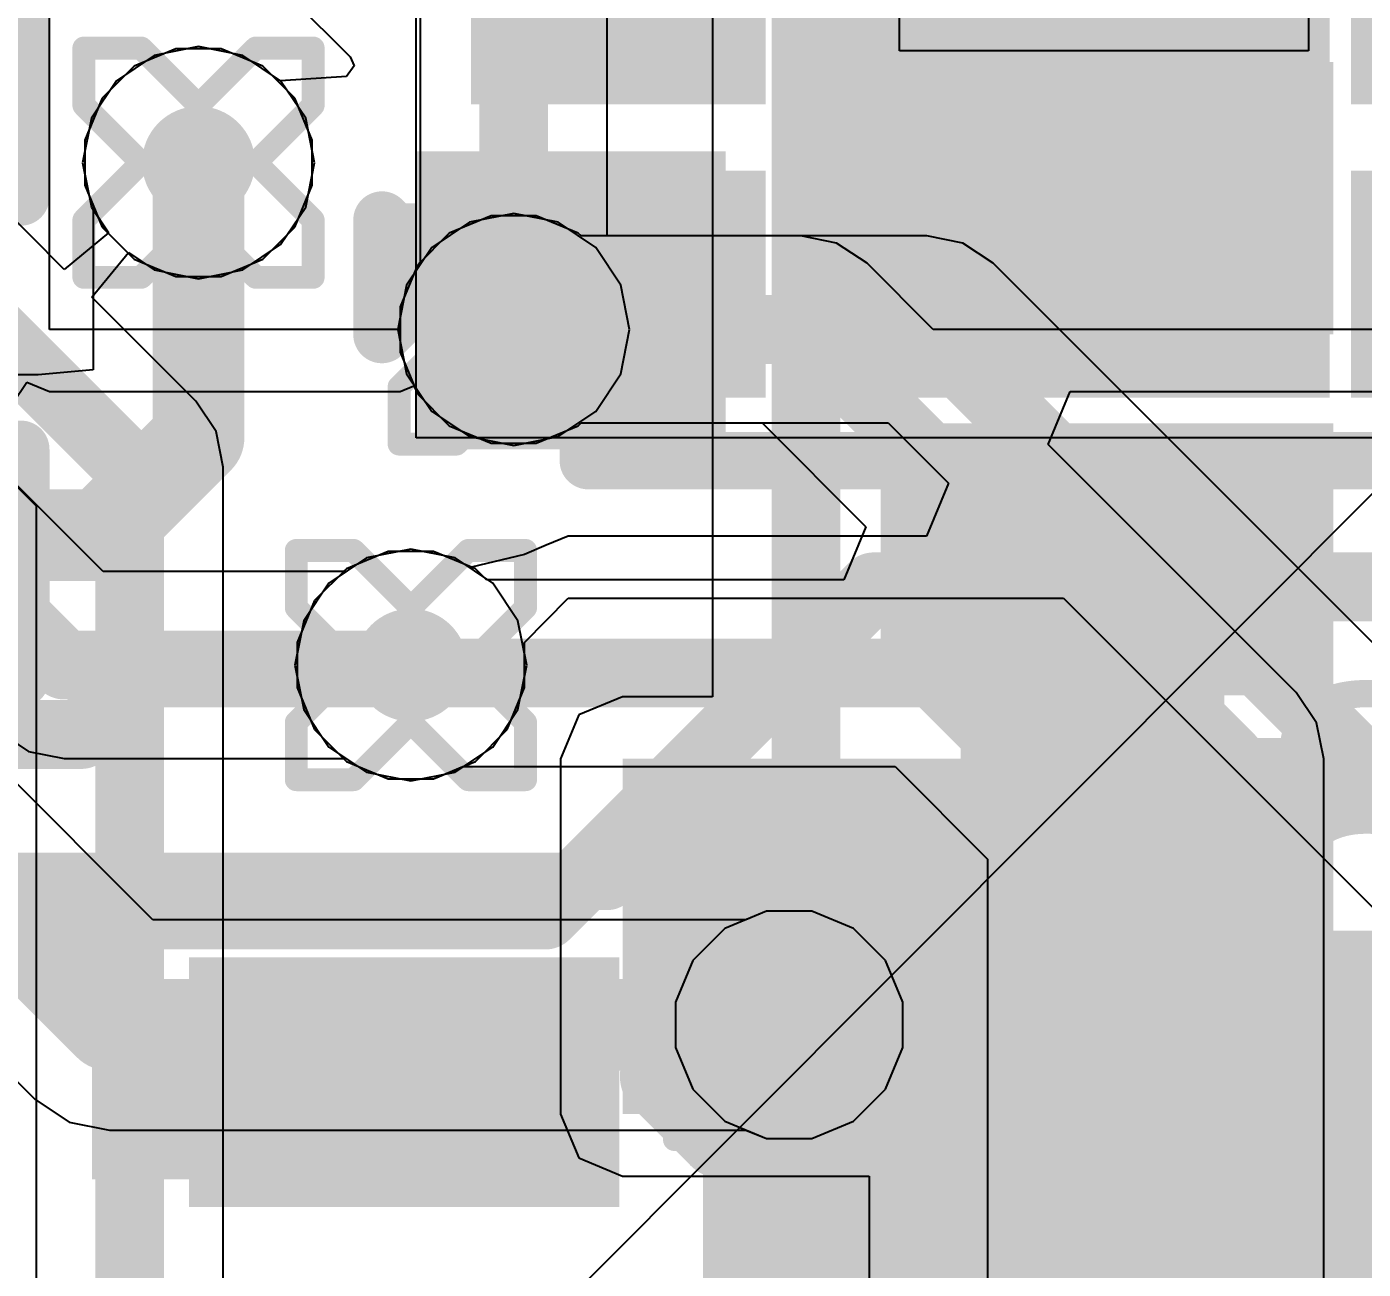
# Model space of a CAD drawing. Header units: inches. Extents: x 3 to 215, y 2 to 215.
# Drawn here: x 3.503 to 3.6196, y 3.0745 to 3.1829 of the extents above; entities that cross this region are included whole.
import ezdxf

# ---------------------------------------------------------------- set-up
doc = ezdxf.new("R2010")
doc.units = ezdxf.units.IN
doc.header["$MEASUREMENT"] = 0
for name, color, linetype in [('Bottom Layer', 5, 'Continuous'), ('Bottom Overlay', 54, 'Continuous'), ('Bottom Paste', 16, 'Continuous'), ('Bottom Solder', 6, 'Continuous'), ('Drill Drawing', 1, 'Continuous'), ('Layer 1', 16, 'Continuous'), ('Layer 2', 76, 'Continuous'), ('Top Layer', 1, 'Continuous'), ('Top Paste', 8, 'Continuous'), ('Top Solder', 216, 'Continuous'), ('Via Holes', 16, 'Continuous')]:
    doc.layers.add(name, color=color, linetype=linetype)
doc.styles.add('Arial', font='', dxfattribs={"height": 0.2})
doc.styles.get('Arial').set_extended_font_data('Arial')

# ---------------------------------------------------------------- blocks, each defined once
blk = doc.blocks.new('WSON_6_2_2__B_14')
at = {"layer": 'Bottom Layer'}
for points in [[(-0.04724, 0.0315), (-0.02953, 0.0315), (-0.02953, 0.01969), (-0.04724, 0.01969)], [(-0.01969, 0.0315), (0.01969, 0.0315), (0.01969, -0.0315), (-0.01969, -0.0315)], [(0.02953, 0.0315), (0.04724, 0.0315), (0.04724, 0.01969), (0.02953, 0.01969)], [(-0.04724, 0.00591), (-0.02953, 0.00591), (-0.02953, -0.00591), (-0.04724, -0.00591)], [(0.02953, 0.00591), (0.04724, 0.00591), (0.04724, -0.00591), (0.02953, -0.00591)], [(-0.04724, -0.01969), (-0.02953, -0.01969), (-0.02953, -0.0315), (-0.04724, -0.0315)], [(0.02953, -0.01969), (0.04724, -0.01969), (0.04724, -0.0315), (0.02953, -0.0315)]]:
    blk.add_hatch(color=5, dxfattribs=at).paths.add_polyline_path(points)
at = {"layer": 'Bottom Paste'}
for points in [[(-0.04724, 0.0315), (-0.02953, 0.0315), (-0.02953, 0.01969), (-0.04724, 0.01969)], [(-0.01969, 0.0315), (0.01969, 0.0315), (0.01969, -0.0315), (-0.01969, -0.0315)], [(0.02953, 0.0315), (0.04724, 0.0315), (0.04724, 0.01969), (0.02953, 0.01969)], [(-0.04724, 0.00591), (-0.02953, 0.00591), (-0.02953, -0.00591), (-0.04724, -0.00591)], [(0.02953, 0.00591), (0.04724, 0.00591), (0.04724, -0.00591), (0.02953, -0.00591)], [(-0.04724, -0.01969), (-0.02953, -0.01969), (-0.02953, -0.0315), (-0.04724, -0.0315)], [(0.02953, -0.01969), (0.04724, -0.01969), (0.04724, -0.0315), (0.02953, -0.0315)]]:
    blk.add_hatch(color=16, dxfattribs=at).paths.add_polyline_path(points)
at = {"layer": 'Bottom Solder'}
for points in [[(-0.05124, 0.0355), (-0.02553, 0.0355), (-0.02553, 0.01569), (-0.05124, 0.01569)], [(-0.02369, 0.0355), (0.02369, 0.0355), (0.02369, -0.0355), (-0.02369, -0.0355)], [(0.02553, 0.0355), (0.05124, 0.0355), (0.05124, 0.01569), (0.02553, 0.01569)], [(-0.05124, 0.00991), (-0.02553, 0.00991), (-0.02553, -0.00991), (-0.05124, -0.00991)], [(0.02553, 0.00991), (0.05124, 0.00991), (0.05124, -0.00991), (0.02553, -0.00991)], [(-0.05124, -0.01569), (-0.02553, -0.01569), (-0.02553, -0.0355), (-0.05124, -0.0355)], [(0.02553, -0.01569), (0.05124, -0.01569), (0.05124, -0.0355), (0.02553, -0.0355)]]:
    blk.add_hatch(color=6, dxfattribs=at).paths.add_polyline_path(points)
at = {"layer": 'Bottom Overlay', "const_width": 0.005}
for points in [[(-0.041, 0.041), (0.041, 0.041)], [(-0.041, 0.03706), (-0.041, 0.041)], [(0.041, 0.03706), (0.041, 0.041)], [(-0.059, -0.03), (-0.059, -0.02)], [(-0.059, -0.02), (-0.054, -0.025)], [(-0.059, -0.03), (-0.054, -0.025)], [(-0.041, -0.041), (-0.041, -0.03706)], [(0.041, -0.041), (0.041, -0.03706)], [(-0.041, -0.041), (0.041, -0.041)]]:
    blk.add_lwpolyline(points, dxfattribs=at)
at = {"layer": 'Bottom Overlay', "const_width": 0.0025}
for points in [[(-0.04225, 0.041, 1), (-0.03975, 0.041, 1)], [(-0.04225, 0.041, 1), (-0.03975, 0.041, 1)], [(0.03975, 0.041, 1), (0.04225, 0.041, 1)], [(0.03975, 0.041, 1), (0.04225, 0.041, 1)], [(-0.04225, 0.03706, 1), (-0.03975, 0.03706, 1)], [(0.03975, 0.03706, 1), (0.04225, 0.03706, 1)], [(-0.06025, -0.02, 1), (-0.05775, -0.02, 1)], [(-0.06025, -0.02, 1), (-0.05775, -0.02, 1)], [(-0.05525, -0.025, 1), (-0.05275, -0.025, 1)], [(-0.05525, -0.025, 1), (-0.05275, -0.025, 1)], [(-0.06025, -0.03, 1), (-0.05775, -0.03, 1)], [(-0.06025, -0.03, 1), (-0.05775, -0.03, 1)], [(-0.04225, -0.03706, 1), (-0.03975, -0.03706, 1)], [(0.03975, -0.03706, 1), (0.04225, -0.03706, 1)], [(-0.04225, -0.041, 1), (-0.03975, -0.041, 1)], [(-0.04225, -0.041, 1), (-0.03975, -0.041, 1)], [(0.03975, -0.041, 1), (0.04225, -0.041, 1)], [(0.03975, -0.041, 1), (0.04225, -0.041, 1)]]:
    blk.add_lwpolyline(points, format="xyb", close=True, dxfattribs=at)
blk = doc.blocks.new('MAX30102EFD_T_B_15')
at = {"layer": 'Bottom Layer'}
blk.add_hatch(color=5, dxfattribs=at).paths.add_polyline_path([(-0.06201, -0.0876), (-0.03248, -0.0876), (-0.03248, -0.10138), (-0.06201, -0.10138)])
at = {"layer": 'Bottom Overlay'}
blk.add_hatch(color=54, dxfattribs=at).paths.add_polyline_path([(-0.029, -0.102), (-0.02, -0.102), (-0.02, -0.086), (-0.029, -0.086)])
at = {"layer": 'Bottom Paste'}
blk.add_hatch(color=16, dxfattribs=at).paths.add_polyline_path([(-0.06201, -0.0876), (-0.03248, -0.0876), (-0.03248, -0.10138), (-0.06201, -0.10138)])
at = {"layer": 'Bottom Solder'}
blk.add_hatch(color=6, dxfattribs=at).paths.add_polyline_path([(-0.06601, -0.0836), (-0.02848, -0.0836), (-0.02848, -0.10538), (-0.06601, -0.10538)])
at = {"layer": 'Bottom Overlay'}
for points, const_width in [([(-0.075, -0.09), (-0.075, -0.1)], 0.00787), ([(-0.07, -0.095), (-0.075, -0.09)], 0.00787), ([(-0.07, -0.095), (-0.075, -0.1)], 0.00787), ([(0.065, -0.112), (-0.065, -0.112)], 0.005)]:
    blk.add_lwpolyline(points, dxfattribs=dict(at, const_width=const_width))
for points, const_width in [([(-0.07697, -0.09, 1), (-0.07303, -0.09, 1)], 0.00394), ([(-0.07697, -0.09, 1), (-0.07303, -0.09, 1)], 0.00394), ([(-0.07197, -0.095, 1), (-0.06803, -0.095, 1)], 0.00394), ([(-0.07197, -0.095, 1), (-0.06803, -0.095, 1)], 0.00394), ([(-0.07697, -0.1, 1), (-0.07303, -0.1, 1)], 0.00394), ([(-0.07697, -0.1, 1), (-0.07303, -0.1, 1)], 0.00394), ([(-0.06625, -0.112, 1), (-0.06375, -0.112, 1)], 0.0025)]:
    blk.add_lwpolyline(points, format="xyb", close=True, dxfattribs=dict(at, const_width=const_width))
blk = doc.blocks.new('ESP32_C3_MINI_1_H4_16')
at = {"layer": 'Top Layer'}
for points in [[(-0.24803, -0.03937), (-0.24803, -0.02362), (-0.21654, -0.02362), (-0.21654, -0.03937)], [(-0.24803, -0.07087), (-0.24803, -0.05512), (-0.21654, -0.05512), (-0.21654, -0.07087)], [(-0.24803, -0.10236), (-0.24803, -0.08661), (-0.21654, -0.08661), (-0.21654, -0.10236)], [(-0.24803, -0.13386), (-0.24803, -0.11811), (-0.21654, -0.11811), (-0.21654, -0.13386)]]:
    blk.add_hatch(color=1, dxfattribs=at).paths.add_polyline_path(points)
at = {"layer": 'Top Paste'}
for points in [[(-0.24803, -0.03937), (-0.24803, -0.02362), (-0.21654, -0.02362), (-0.21654, -0.03937)], [(-0.24803, -0.07087), (-0.24803, -0.05512), (-0.21654, -0.05512), (-0.21654, -0.07087)], [(-0.24803, -0.10236), (-0.24803, -0.08661), (-0.21654, -0.08661), (-0.21654, -0.10236)], [(-0.24803, -0.13386), (-0.24803, -0.11811), (-0.21654, -0.11811), (-0.21654, -0.13386)]]:
    blk.add_hatch(color=8, dxfattribs=at).paths.add_polyline_path(points)
at = {"layer": 'Top Solder'}
for points in [[(-0.25203, -0.04337), (-0.25203, -0.01962), (-0.21254, -0.01962), (-0.21254, -0.04337)], [(-0.25203, -0.07487), (-0.25203, -0.05112), (-0.21254, -0.05112), (-0.21254, -0.07487)], [(-0.25203, -0.10636), (-0.25203, -0.08261), (-0.21254, -0.08261), (-0.21254, -0.10636)], [(-0.25203, -0.13786), (-0.25203, -0.11411), (-0.21254, -0.11411), (-0.21254, -0.13786)]]:
    blk.add_hatch(color=216, dxfattribs=at).paths.add_polyline_path(points)
blk.add_line((-0.10937, 0.04615), (-211.38339, -211.70645), dxfattribs=at)
blk = doc.blocks.new('R___0201_B_26')
at = {"layer": 'Bottom Layer'}
for points in [[(-0.01614, 0.00728), (-0.00551, 0.00728), (-0.00551, -0.00728), (-0.01614, -0.00728)], [(0.00551, 0.00728), (0.01614, 0.00728), (0.01614, -0.00728), (0.00551, -0.00728)]]:
    blk.add_hatch(color=5, dxfattribs=at).paths.add_polyline_path(points)
at = {"layer": 'Bottom Paste'}
for points in [[(-0.01614, 0.00728), (-0.00551, 0.00728), (-0.00551, -0.00728), (-0.01614, -0.00728)], [(0.00551, 0.00728), (0.01614, 0.00728), (0.01614, -0.00728), (0.00551, -0.00728)]]:
    blk.add_hatch(color=16, dxfattribs=at).paths.add_polyline_path(points)
at = {"layer": 'Bottom Solder'}
for points in [[(-0.01831, 0.00945), (-0.00335, 0.00945), (-0.00335, -0.00945), (-0.01831, -0.00945)], [(0.00335, 0.00945), (0.01831, 0.00945), (0.01831, -0.00945), (0.00335, -0.00945)]]:
    blk.add_hatch(color=6, dxfattribs=at).paths.add_polyline_path(points)
at = {"layer": 'Bottom Overlay', "const_width": 0.005}
for points in [[(-0.019, 0.01), (0.019, 0.01)], [(-0.019, -0.01), (-0.019, 0.01)], [(0.019, -0.01), (0.019, 0.01)], [(-0.019, -0.01), (0.019, -0.01)]]:
    blk.add_lwpolyline(points, dxfattribs=at)
at = {"layer": 'Bottom Overlay', "const_width": 0.0025}
for points in [[(-0.02025, 0.01, 1), (-0.01775, 0.01, 1)], [(-0.02025, 0.01, 1), (-0.01775, 0.01, 1)], [(0.01775, 0.01, 1), (0.02025, 0.01, 1)], [(0.01775, 0.01, 1), (0.02025, 0.01, 1)], [(-0.02025, -0.01, 1), (-0.01775, -0.01, 1)], [(-0.02025, -0.01, 1), (-0.01775, -0.01, 1)], [(0.01775, -0.01, 1), (0.02025, -0.01, 1)], [(0.01775, -0.01, 1), (0.02025, -0.01, 1)]]:
    blk.add_lwpolyline(points, format="xyb", close=True, dxfattribs=at)
blk = doc.blocks.new('CAP_0201_B_47')
at = {"layer": 'Bottom Layer'}
for points in [[(-0.01772, 0.00591), (-0.00591, 0.00591), (-0.00591, -0.00591), (-0.01772, -0.00591)], [(0.00591, 0.00591), (0.01772, 0.00591), (0.01772, -0.00591), (0.00591, -0.00591)]]:
    blk.add_hatch(color=5, dxfattribs=at).paths.add_polyline_path(points)
at = {"layer": 'Bottom Paste'}
for points in [[(-0.01772, 0.00591), (-0.00591, 0.00591), (-0.00591, -0.00591), (-0.01772, -0.00591)], [(0.00591, 0.00591), (0.01772, 0.00591), (0.01772, -0.00591), (0.00591, -0.00591)]]:
    blk.add_hatch(color=16, dxfattribs=at).paths.add_polyline_path(points)
at = {"layer": 'Bottom Solder'}
for points in [[(-0.01988, 0.00807), (-0.00374, 0.00807), (-0.00374, -0.00807), (-0.01988, -0.00807)], [(0.00374, 0.00807), (0.01988, 0.00807), (0.01988, -0.00807), (0.00374, -0.00807)]]:
    blk.add_hatch(color=6, dxfattribs=at).paths.add_polyline_path(points)
at = {"layer": 'Bottom Overlay', "const_width": 0.005}
for points in [[(-0.008, 0.009), (-0.021, 0.009)], [(-0.021, -0.009), (-0.021, 0.009)], [(0.021, 0.009), (0.008, 0.009)], [(0.021, -0.009), (0.021, 0.009)], [(-0.008, -0.009), (-0.021, -0.009)], [(0.021, -0.009), (0.008, -0.009)]]:
    blk.add_lwpolyline(points, dxfattribs=at)
at = {"layer": 'Bottom Overlay', "const_width": 0.0025}
for points in [[(-0.02225, 0.009, 1), (-0.01975, 0.009, 1)], [(-0.02225, 0.009, 1), (-0.01975, 0.009, 1)], [(-0.00925, 0.009, 1), (-0.00675, 0.009, 1)], [(0.00675, 0.009, 1), (0.00925, 0.009, 1)], [(0.01975, 0.009, 1), (0.02225, 0.009, 1)], [(0.01975, 0.009, 1), (0.02225, 0.009, 1)], [(-0.02225, -0.009, 1), (-0.01975, -0.009, 1)], [(-0.02225, -0.009, 1), (-0.01975, -0.009, 1)], [(-0.00925, -0.009, 1), (-0.00675, -0.009, 1)], [(0.00675, -0.009, 1), (0.00925, -0.009, 1)], [(0.01975, -0.009, 1), (0.02225, -0.009, 1)], [(0.01975, -0.009, 1), (0.02225, -0.009, 1)]]:
    blk.add_lwpolyline(points, format="xyb", close=True, dxfattribs=at)
blk = doc.blocks.new('C___0402_B_64')
at = {"layer": 'Bottom Layer'}
for points in [[(-0.0095, 0.0125), (-0.0095, -0.0125), (-0.0275, -0.0125), (-0.0275, 0.0125)], [(0.0275, 0.0125), (0.0275, -0.0125), (0.0095, -0.0125), (0.0095, 0.0125)]]:
    blk.add_hatch(color=5, dxfattribs=at).paths.add_polyline_path(points)
at = {"layer": 'Bottom Paste'}
for points in [[(-0.0095, 0.0125), (-0.0095, -0.0125), (-0.0275, -0.0125), (-0.0275, 0.0125)], [(0.0275, 0.0125), (0.0275, -0.0125), (0.0095, -0.0125), (0.0095, 0.0125)]]:
    blk.add_hatch(color=16, dxfattribs=at).paths.add_polyline_path(points)
at = {"layer": 'Bottom Solder'}
for points in [[(-0.00714, 0.01486), (-0.00714, -0.01486), (-0.02986, -0.01486), (-0.02986, 0.01486)], [(0.02986, 0.01486), (0.02986, -0.01486), (0.00714, -0.01486), (0.00714, 0.01486)]]:
    blk.add_hatch(color=6, dxfattribs=at).paths.add_polyline_path(points)
at = {"layer": 'Bottom Overlay', "const_width": 0.005}
for points in [[(-0.011, 0.016), (-0.031, 0.016)], [(-0.031, -0.016), (-0.031, 0.016)], [(0.031, 0.016), (0.011, 0.016)], [(0.031, -0.016), (0.031, 0.016)], [(-0.011, -0.016), (-0.031, -0.016)], [(0.031, -0.016), (0.011, -0.016)]]:
    blk.add_lwpolyline(points, dxfattribs=at)
at = {"layer": 'Bottom Overlay', "const_width": 0.0025}
for points in [[(-0.03225, 0.016, 1), (-0.02975, 0.016, 1)], [(-0.03225, 0.016, 1), (-0.02975, 0.016, 1)], [(-0.01225, 0.016, 1), (-0.00975, 0.016, 1)], [(0.00975, 0.016, 1), (0.01225, 0.016, 1)], [(0.02975, 0.016, 1), (0.03225, 0.016, 1)], [(0.02975, 0.016, 1), (0.03225, 0.016, 1)], [(-0.03225, -0.016, 1), (-0.02975, -0.016, 1)], [(-0.03225, -0.016, 1), (-0.02975, -0.016, 1)], [(-0.01225, -0.016, 1), (-0.00975, -0.016, 1)], [(0.00975, -0.016, 1), (0.01225, -0.016, 1)], [(0.02975, -0.016, 1), (0.03225, -0.016, 1)], [(0.02975, -0.016, 1), (0.03225, -0.016, 1)]]:
    blk.add_lwpolyline(points, format="xyb", close=True, dxfattribs=at)

msp = doc.modelspace()

# ---------------------------------------------------------------- hatches: boundary and pattern name
at = {"layer": 'Bottom Layer'}
h = msp.add_hatch(color=5, dxfattribs=at)
edge = h.paths.add_edge_path()
edge.add_arc((3.518, 3.171), 0.00492, 0, 360)
for points in [[(3.537, 3.146), (3.564, 3.146), (3.564, 3.172), (3.537, 3.172)], [(3.562, 3.08563), (3.625, 3.08563), (3.625, 3.104), (3.562, 3.104)], [(3.562, 3.07), (3.625, 3.07), (3.625, 3.09), (3.562, 3.09)]]:
    msp.add_hatch(color=5, dxfattribs=at).paths.add_polyline_path(points)
h = msp.add_hatch(color=5, dxfattribs=at)
edge = h.paths.add_edge_path()
edge.add_arc((3.5455, 3.15645), 0.00492, 0, 360)
h = msp.add_hatch(color=5, dxfattribs=at)
edge = h.paths.add_edge_path()
edge.add_arc((3.53653, 3.12717), 0.00492, 0, 360)
h = msp.add_hatch(color=5, dxfattribs=at)
edge = h.paths.add_edge_path()
edge.add_arc((3.56952, 3.09578), 0.00492, 0, 360)
at = {"layer": 'Layer 1'}
h = msp.add_hatch(color=16, dxfattribs=at)
edge = h.paths.add_edge_path()
edge.add_arc((3.518, 3.171), 0.00492, 0, 360)
h = msp.add_hatch(color=16, dxfattribs=at)
edge = h.paths.add_edge_path()
edge.add_arc((3.5455, 3.15645), 0.00492, 0, 360)
h = msp.add_hatch(color=16, dxfattribs=at)
edge = h.paths.add_edge_path()
edge.add_arc((3.53653, 3.12717), 0.00492, 0, 360)
h = msp.add_hatch(color=16, dxfattribs=at)
edge = h.paths.add_edge_path()
edge.add_arc((3.56952, 3.09578), 0.00492, 0, 360)
at = {"layer": 'Layer 2'}
h = msp.add_hatch(color=76, dxfattribs=at)
edge = h.paths.add_edge_path()
edge.add_arc((3.518, 3.171), 0.00492, 0, 360)
h = msp.add_hatch(color=76, dxfattribs=at)
edge = h.paths.add_edge_path()
edge.add_arc((3.5455, 3.15645), 0.00492, 0, 360)
h = msp.add_hatch(color=76, dxfattribs=at)
edge = h.paths.add_edge_path()
edge.add_arc((3.53653, 3.12717), 0.00492, 0, 360)
h = msp.add_hatch(color=76, dxfattribs=at)
edge = h.paths.add_edge_path()
edge.add_arc((3.56952, 3.09578), 0.00492, 0, 360)
at = {"layer": 'Top Layer'}
h = msp.add_hatch(color=1, dxfattribs=at)
edge = h.paths.add_edge_path()
edge.add_arc((3.518, 3.171), 0.00492, 0, 360)
h = msp.add_hatch(color=1, dxfattribs=at)
edge = h.paths.add_edge_path()
edge.add_arc((3.5455, 3.15645), 0.00492, 0, 360)
h = msp.add_hatch(color=1, dxfattribs=at)
edge = h.paths.add_edge_path()
edge.add_arc((3.53653, 3.12717), 0.00492, 0, 360)
msp.add_hatch(color=1, dxfattribs=at).paths.add_polyline_path([(3.555, 3.088), (3.613, 3.088), (3.613, 3.119), (3.555, 3.119)])
h = msp.add_hatch(color=1, dxfattribs=at)
edge = h.paths.add_edge_path()
edge.add_arc((3.56952, 3.09578), 0.00492, 0, 360)
at = {"layer": 'Via Holes'}
h = msp.add_hatch(color=7, dxfattribs=at)
edge = h.paths.add_edge_path()
edge.add_arc((3.518, 3.171), 0.00394, 0, 360)
h = msp.add_hatch(color=7, dxfattribs=at)
edge = h.paths.add_edge_path()
edge.add_arc((3.5455, 3.15645), 0.00394, 0, 360)
h = msp.add_hatch(color=7, dxfattribs=at)
edge = h.paths.add_edge_path()
edge.add_arc((3.53653, 3.12717), 0.00394, 0, 360)
h = msp.add_hatch(color=7, dxfattribs=at)
edge = h.paths.add_edge_path()
edge.add_arc((3.56952, 3.09578), 0.00394, 0, 360)

# ---------------------------------------------------------------- linework, layer by layer
at = {"layer": 'Bottom Layer'}
for p, q in [((3.537, 3.147), (3.537, 3.234)), ((3.52623, 3.18523), (3.53123, 3.18023)), ((3.518, 3.18112), (3.51413, 3.18035)), ((3.52187, 3.18035), (3.518, 3.18112)), ((3.51413, 3.18035), (3.51085, 3.17815)), ((3.52515, 3.17815), (3.52187, 3.18035)), ((3.53123, 3.18023), (3.53158, 3.17945)), ((3.53091, 3.17853), (3.52515, 3.17815)), ((3.53158, 3.17945), (3.53091, 3.17853)), ((3.51085, 3.17815), (3.50865, 3.17487)), ((3.50865, 3.17487), (3.50788, 3.171)), ((3.50788, 3.171), (3.50865, 3.16713)), ((3.50865, 3.16713), (3.50882, 3.16688)), ((3.50882, 3.16688), (3.50882, 3.15293)), ((3.50882, 3.15293), (3.504, 3.1525)), ((3.504, 3.1525), (3.469, 3.1525)), ((3.504, 3.1525), (3.504, 3.1525)), ((3.643, 3.147), (3.537, 3.147))]:
    msp.add_line(p, q, dxfattribs=at)
for points, const_width in [([(3.518, 3.147), (3.518, 3.171)], 0.008), ([(3.5095, 3.1385), (3.518, 3.147)], 0.008), ([(3.4865, 3.1385), (3.5095, 3.1385)], 0.008), ([(3.54826, 3.10536), (3.5769, 3.134)], 0.006), ([(3.5769, 3.134), (3.62662, 3.134)], 0.006), ([(3.50776, 3.12111), (3.51314, 3.12649)], 0.006), ([(3.51314, 3.12649), (3.53584, 3.12649)], 0.006), ([(3.53584, 3.12649), (3.53653, 3.12717)], 0.006), ([(3.36364, 3.12111), (3.50776, 3.12111)], 0.006), ([(3.596, 3.11781), (3.63294, 3.11781)], 0.006), ([(3.35864, 3.10536), (3.54826, 3.10536)], 0.006), ([(3.56952, 3.09578), (3.57966, 3.08563)], 0.008), ([(3.57966, 3.08563), (3.59156, 3.08563)], 0.008), ([(3.59156, 3.08563), (3.596, 3.08119)], 0.008), ([(3.596, 3.08), (3.596, 3.08119)], 0.008), ([(3.596, 3.08), (3.605, 3.08)], 0.008)]:
    msp.add_lwpolyline(points, dxfattribs=dict(at, const_width=const_width))
for points, const_width in [([(3.516, 3.171, 1), (3.52, 3.171, 1)], 0.004), ([(3.516, 3.147, 1), (3.52, 3.147, 1)], 0.004), ([(3.516, 3.147, 1), (3.52, 3.147, 1)], 0.004), ([(3.5075, 3.1385, 1), (3.5115, 3.1385, 1)], 0.004), ([(3.5075, 3.1385, 1), (3.5115, 3.1385, 1)], 0.004), ([(3.5754, 3.134, 1), (3.5784, 3.134, 1)], 0.003), ([(3.5754, 3.134, 1), (3.5784, 3.134, 1)], 0.003), ([(3.51164, 3.12649, 1), (3.51464, 3.12649, 1)], 0.003), ([(3.51164, 3.12649, 1), (3.51464, 3.12649, 1)], 0.003), ([(3.53434, 3.12649, 1), (3.53734, 3.12649, 1)], 0.003), ([(3.53434, 3.12649, 1), (3.53734, 3.12649, 1)], 0.003), ([(3.53503, 3.12717, 1), (3.53803, 3.12717, 1)], 0.003), ([(3.50626, 3.12111, 1), (3.50926, 3.12111, 1)], 0.003), ([(3.50626, 3.12111, 1), (3.50926, 3.12111, 1)], 0.003), ([(3.5945, 3.11781, 1), (3.5975, 3.11781, 1)], 0.003), ([(3.54676, 3.10536, 1), (3.54976, 3.10536, 1)], 0.003), ([(3.54676, 3.10536, 1), (3.54976, 3.10536, 1)], 0.003), ([(3.56752, 3.09578, 1), (3.57152, 3.09578, 1)], 0.004), ([(3.57766, 3.08563, 1), (3.58166, 3.08563, 1)], 0.004), ([(3.57766, 3.08563, 1), (3.58166, 3.08563, 1)], 0.004), ([(3.58956, 3.08563, 1), (3.59356, 3.08563, 1)], 0.004), ([(3.58956, 3.08563, 1), (3.59356, 3.08563, 1)], 0.004), ([(3.594, 3.08119, 1), (3.598, 3.08119, 1)], 0.004), ([(3.594, 3.08119, 1), (3.598, 3.08119, 1)], 0.004), ([(3.594, 3.08, 1), (3.598, 3.08, 1)], 0.004), ([(3.594, 3.08, 1), (3.598, 3.08, 1)], 0.004), ([(3.603, 3.08, 1), (3.607, 3.08, 1)], 0.004)]:
    msp.add_lwpolyline(points, format="xyb", close=True, dxfattribs=dict(at, const_width=const_width))
at = {"layer": 'Drill Drawing', "const_width": 0.002}
for points in [[(3.508, 3.176), (3.508, 3.181)], [(3.508, 3.181), (3.513, 3.181)], [(3.513, 3.181), (3.518, 3.176)], [(3.518, 3.176), (3.523, 3.181)], [(3.523, 3.181), (3.528, 3.181)], [(3.528, 3.176), (3.528, 3.181)], [(3.508, 3.176), (3.513, 3.171)], [(3.523, 3.171), (3.528, 3.176)], [(3.508, 3.166), (3.513, 3.171)], [(3.523, 3.171), (3.528, 3.166)], [(3.508, 3.161), (3.508, 3.166)], [(3.513, 3.161), (3.518, 3.166)], [(3.518, 3.166), (3.523, 3.161)], [(3.528, 3.161), (3.528, 3.166)], [(3.5355, 3.16145), (3.5355, 3.16645)], [(3.5355, 3.16645), (3.5405, 3.16645)], [(3.5405, 3.16645), (3.5455, 3.16145)], [(3.5455, 3.16145), (3.5505, 3.16645)], [(3.5505, 3.16645), (3.5555, 3.16645)], [(3.5555, 3.16145), (3.5555, 3.16645)], [(3.5355, 3.16145), (3.5405, 3.15645)], [(3.5505, 3.15645), (3.5555, 3.16145)], [(3.508, 3.161), (3.513, 3.161)], [(3.523, 3.161), (3.528, 3.161)], [(3.5355, 3.15145), (3.5405, 3.15645)], [(3.5505, 3.15645), (3.5555, 3.15145)], [(3.5355, 3.14645), (3.5355, 3.15145)], [(3.5405, 3.14645), (3.5455, 3.15145)], [(3.5455, 3.15145), (3.5505, 3.14645)], [(3.5555, 3.14645), (3.5555, 3.15145)], [(3.5355, 3.14645), (3.5405, 3.14645)], [(3.5505, 3.14645), (3.5555, 3.14645)], [(3.52653, 3.13217), (3.52653, 3.13717)], [(3.52653, 3.13717), (3.53153, 3.13717)], [(3.53153, 3.13717), (3.53653, 3.13217)], [(3.53653, 3.13217), (3.54153, 3.13717)], [(3.54153, 3.13717), (3.54653, 3.13717)], [(3.54653, 3.13217), (3.54653, 3.13717)], [(3.52653, 3.13217), (3.53153, 3.12717)], [(3.54153, 3.12717), (3.54653, 3.13217)], [(3.52653, 3.12217), (3.53153, 3.12717)], [(3.54153, 3.12717), (3.54653, 3.12217)], [(3.52653, 3.11717), (3.52653, 3.12217)], [(3.53153, 3.11717), (3.53653, 3.12217)], [(3.53653, 3.12217), (3.54153, 3.11717)], [(3.54653, 3.11717), (3.54653, 3.12217)], [(3.52653, 3.11717), (3.53153, 3.11717)], [(3.54153, 3.11717), (3.54653, 3.11717)], [(3.55952, 3.10078), (3.55952, 3.10578)], [(3.55952, 3.10578), (3.56452, 3.10578)], [(3.56452, 3.10578), (3.56952, 3.10078)], [(3.56952, 3.10078), (3.57452, 3.10578)], [(3.57452, 3.10578), (3.57952, 3.10578)], [(3.57952, 3.10078), (3.57952, 3.10578)], [(3.55952, 3.10078), (3.56452, 3.09578)], [(3.57452, 3.09578), (3.57952, 3.10078)], [(3.55952, 3.09078), (3.56452, 3.09578)], [(3.57452, 3.09578), (3.57952, 3.09078)], [(3.55952, 3.08578), (3.55952, 3.09078)], [(3.56452, 3.08578), (3.56952, 3.09078)], [(3.56952, 3.09078), (3.57452, 3.08578)], [(3.57952, 3.08578), (3.57952, 3.09078)], [(3.55952, 3.08578), (3.56452, 3.08578)], [(3.57452, 3.08578), (3.57952, 3.08578)]]:
    msp.add_lwpolyline(points, dxfattribs=at)
at = {"layer": 'Drill Drawing', "const_width": 0.001}
for points in [[(3.5075, 3.181, 1), (3.5085, 3.181, 1)], [(3.5075, 3.181, 1), (3.5085, 3.181, 1)], [(3.5125, 3.181, 1), (3.5135, 3.181, 1)], [(3.5125, 3.181, 1), (3.5135, 3.181, 1)], [(3.5225, 3.181, 1), (3.5235, 3.181, 1)], [(3.5225, 3.181, 1), (3.5235, 3.181, 1)], [(3.5275, 3.181, 1), (3.5285, 3.181, 1)], [(3.5275, 3.181, 1), (3.5285, 3.181, 1)], [(3.5075, 3.176, 1), (3.5085, 3.176, 1)], [(3.5075, 3.176, 1), (3.5085, 3.176, 1)], [(3.5175, 3.176, 1), (3.5185, 3.176, 1)], [(3.5175, 3.176, 1), (3.5185, 3.176, 1)], [(3.5275, 3.176, 1), (3.5285, 3.176, 1)], [(3.5275, 3.176, 1), (3.5285, 3.176, 1)], [(3.5125, 3.171, 1), (3.5135, 3.171, 1)], [(3.5125, 3.171, 1), (3.5135, 3.171, 1)], [(3.5225, 3.171, 1), (3.5235, 3.171, 1)], [(3.5225, 3.171, 1), (3.5235, 3.171, 1)], [(3.5075, 3.166, 1), (3.5085, 3.166, 1)], [(3.5075, 3.166, 1), (3.5085, 3.166, 1)], [(3.5175, 3.166, 1), (3.5185, 3.166, 1)], [(3.5175, 3.166, 1), (3.5185, 3.166, 1)], [(3.5275, 3.166, 1), (3.5285, 3.166, 1)], [(3.5275, 3.166, 1), (3.5285, 3.166, 1)], [(3.535, 3.16645, 1), (3.536, 3.16645, 1)], [(3.535, 3.16645, 1), (3.536, 3.16645, 1)], [(3.54, 3.16645, 1), (3.541, 3.16645, 1)], [(3.54, 3.16645, 1), (3.541, 3.16645, 1)], [(3.55, 3.16645, 1), (3.551, 3.16645, 1)], [(3.55, 3.16645, 1), (3.551, 3.16645, 1)], [(3.555, 3.16645, 1), (3.556, 3.16645, 1)], [(3.555, 3.16645, 1), (3.556, 3.16645, 1)], [(3.535, 3.16145, 1), (3.536, 3.16145, 1)], [(3.535, 3.16145, 1), (3.536, 3.16145, 1)], [(3.545, 3.16145, 1), (3.546, 3.16145, 1)], [(3.545, 3.16145, 1), (3.546, 3.16145, 1)], [(3.555, 3.16145, 1), (3.556, 3.16145, 1)], [(3.555, 3.16145, 1), (3.556, 3.16145, 1)], [(3.5075, 3.161, 1), (3.5085, 3.161, 1)], [(3.5075, 3.161, 1), (3.5085, 3.161, 1)], [(3.5125, 3.161, 1), (3.5135, 3.161, 1)], [(3.5125, 3.161, 1), (3.5135, 3.161, 1)], [(3.5225, 3.161, 1), (3.5235, 3.161, 1)], [(3.5225, 3.161, 1), (3.5235, 3.161, 1)], [(3.5275, 3.161, 1), (3.5285, 3.161, 1)], [(3.5275, 3.161, 1), (3.5285, 3.161, 1)], [(3.54, 3.15645, 1), (3.541, 3.15645, 1)], [(3.54, 3.15645, 1), (3.541, 3.15645, 1)], [(3.55, 3.15645, 1), (3.551, 3.15645, 1)], [(3.55, 3.15645, 1), (3.551, 3.15645, 1)], [(3.535, 3.15145, 1), (3.536, 3.15145, 1)], [(3.535, 3.15145, 1), (3.536, 3.15145, 1)], [(3.545, 3.15145, 1), (3.546, 3.15145, 1)], [(3.545, 3.15145, 1), (3.546, 3.15145, 1)], [(3.555, 3.15145, 1), (3.556, 3.15145, 1)], [(3.555, 3.15145, 1), (3.556, 3.15145, 1)], [(3.535, 3.14645, 1), (3.536, 3.14645, 1)], [(3.535, 3.14645, 1), (3.536, 3.14645, 1)], [(3.54, 3.14645, 1), (3.541, 3.14645, 1)], [(3.54, 3.14645, 1), (3.541, 3.14645, 1)], [(3.55, 3.14645, 1), (3.551, 3.14645, 1)], [(3.55, 3.14645, 1), (3.551, 3.14645, 1)], [(3.555, 3.14645, 1), (3.556, 3.14645, 1)], [(3.555, 3.14645, 1), (3.556, 3.14645, 1)], [(3.52603, 3.13717, 1), (3.52703, 3.13717, 1)], [(3.52603, 3.13717, 1), (3.52703, 3.13717, 1)], [(3.53103, 3.13717, 1), (3.53203, 3.13717, 1)], [(3.53103, 3.13717, 1), (3.53203, 3.13717, 1)], [(3.54103, 3.13717, 1), (3.54203, 3.13717, 1)], [(3.54103, 3.13717, 1), (3.54203, 3.13717, 1)], [(3.54603, 3.13717, 1), (3.54703, 3.13717, 1)], [(3.54603, 3.13717, 1), (3.54703, 3.13717, 1)], [(3.52603, 3.13217, 1), (3.52703, 3.13217, 1)], [(3.52603, 3.13217, 1), (3.52703, 3.13217, 1)], [(3.53603, 3.13217, 1), (3.53703, 3.13217, 1)], [(3.53603, 3.13217, 1), (3.53703, 3.13217, 1)], [(3.54603, 3.13217, 1), (3.54703, 3.13217, 1)], [(3.54603, 3.13217, 1), (3.54703, 3.13217, 1)], [(3.53103, 3.12717, 1), (3.53203, 3.12717, 1)], [(3.53103, 3.12717, 1), (3.53203, 3.12717, 1)], [(3.54103, 3.12717, 1), (3.54203, 3.12717, 1)], [(3.54103, 3.12717, 1), (3.54203, 3.12717, 1)], [(3.52603, 3.12217, 1), (3.52703, 3.12217, 1)], [(3.52603, 3.12217, 1), (3.52703, 3.12217, 1)], [(3.53603, 3.12217, 1), (3.53703, 3.12217, 1)], [(3.53603, 3.12217, 1), (3.53703, 3.12217, 1)], [(3.54603, 3.12217, 1), (3.54703, 3.12217, 1)], [(3.54603, 3.12217, 1), (3.54703, 3.12217, 1)], [(3.52603, 3.11717, 1), (3.52703, 3.11717, 1)], [(3.52603, 3.11717, 1), (3.52703, 3.11717, 1)], [(3.53103, 3.11717, 1), (3.53203, 3.11717, 1)], [(3.53103, 3.11717, 1), (3.53203, 3.11717, 1)], [(3.54103, 3.11717, 1), (3.54203, 3.11717, 1)], [(3.54103, 3.11717, 1), (3.54203, 3.11717, 1)], [(3.54603, 3.11717, 1), (3.54703, 3.11717, 1)], [(3.54603, 3.11717, 1), (3.54703, 3.11717, 1)], [(3.55902, 3.10578, 1), (3.56002, 3.10578, 1)], [(3.55902, 3.10578, 1), (3.56002, 3.10578, 1)], [(3.56402, 3.10578, 1), (3.56502, 3.10578, 1)], [(3.56402, 3.10578, 1), (3.56502, 3.10578, 1)], [(3.57402, 3.10578, 1), (3.57502, 3.10578, 1)], [(3.57402, 3.10578, 1), (3.57502, 3.10578, 1)], [(3.57902, 3.10578, 1), (3.58002, 3.10578, 1)], [(3.57902, 3.10578, 1), (3.58002, 3.10578, 1)], [(3.55902, 3.10078, 1), (3.56002, 3.10078, 1)], [(3.55902, 3.10078, 1), (3.56002, 3.10078, 1)], [(3.56902, 3.10078, 1), (3.57002, 3.10078, 1)], [(3.56902, 3.10078, 1), (3.57002, 3.10078, 1)], [(3.57902, 3.10078, 1), (3.58002, 3.10078, 1)], [(3.57902, 3.10078, 1), (3.58002, 3.10078, 1)], [(3.56402, 3.09578, 1), (3.56502, 3.09578, 1)], [(3.56402, 3.09578, 1), (3.56502, 3.09578, 1)], [(3.57402, 3.09578, 1), (3.57502, 3.09578, 1)], [(3.57402, 3.09578, 1), (3.57502, 3.09578, 1)], [(3.55902, 3.09078, 1), (3.56002, 3.09078, 1)], [(3.55902, 3.09078, 1), (3.56002, 3.09078, 1)], [(3.56902, 3.09078, 1), (3.57002, 3.09078, 1)], [(3.56902, 3.09078, 1), (3.57002, 3.09078, 1)], [(3.57902, 3.09078, 1), (3.58002, 3.09078, 1)], [(3.57902, 3.09078, 1), (3.58002, 3.09078, 1)], [(3.55902, 3.08578, 1), (3.56002, 3.08578, 1)], [(3.55902, 3.08578, 1), (3.56002, 3.08578, 1)], [(3.56402, 3.08578, 1), (3.56502, 3.08578, 1)], [(3.56402, 3.08578, 1), (3.56502, 3.08578, 1)], [(3.57402, 3.08578, 1), (3.57502, 3.08578, 1)], [(3.57402, 3.08578, 1), (3.57502, 3.08578, 1)], [(3.57902, 3.08578, 1), (3.58002, 3.08578, 1)], [(3.57902, 3.08578, 1), (3.58002, 3.08578, 1)]]:
    msp.add_lwpolyline(points, format="xyb", close=True, dxfattribs=at)
at = {"layer": 'Layer 1'}
for p, q in [((3.505, 3.15645), (3.505, 3.18797)), ((3.54353, 3.16637), (3.53988, 3.16486)), ((3.54747, 3.16637), (3.54353, 3.16637)), ((3.55112, 3.16486), (3.54747, 3.16637)), ((3.53988, 3.16486), (3.53709, 3.16207)), ((3.55137, 3.16461), (3.55112, 3.16486)), ((3.57055, 3.16461), (3.55137, 3.16461)), ((3.57367, 3.16399), (3.57055, 3.16461)), ((3.57055, 3.16461), (3.57055, 3.16461)), ((3.57632, 3.16222), (3.57367, 3.16399)), ((3.58208, 3.15645), (3.57632, 3.16222)), ((3.53709, 3.16207), (3.53558, 3.15842)), ((3.53558, 3.15842), (3.53558, 3.15645)), ((3.53558, 3.15645), (3.505, 3.15645)), ((3.64255, 3.15645), (3.58208, 3.15645)), ((3.50178, 3.14999), (3.50303, 3.15186)), ((3.50303, 3.15186), (3.505, 3.15104)), ((3.505, 3.15104), (3.53558, 3.15104)), ((3.53558, 3.15104), (3.53679, 3.15154)), ((3.53679, 3.15154), (3.53709, 3.15083)), ((3.53709, 3.15083), (3.53988, 3.14804)), ((3.59212, 3.14642), (3.59403, 3.15104)), ((3.59403, 3.15104), (3.64031, 3.15104)), ((3.55112, 3.14804), (3.55137, 3.14829)), ((3.55137, 3.14829), (3.56717, 3.14829)), ((3.56717, 3.14829), (3.57622, 3.13924)), ((3.53988, 3.14804), (3.54353, 3.14653)), ((3.54747, 3.14653), (3.55112, 3.14804)), ((3.54353, 3.14653), (3.54747, 3.14653)), ((3.61377, 3.12477), (3.59212, 3.14642)), ((3.57622, 3.13924), (3.57431, 3.13462)), ((3.53455, 3.13709), (3.53091, 3.13558)), ((3.5385, 3.13709), (3.53455, 3.13709)), ((3.54215, 3.13558), (3.5385, 3.13709)), ((3.53091, 3.13558), (3.52812, 3.13279)), ((3.54311, 3.13462), (3.54215, 3.13558)), ((3.57431, 3.13462), (3.54311, 3.13462)), ((3.52812, 3.13279), (3.52661, 3.12915)), ((3.52661, 3.12915), (3.52661, 3.1252)), ((3.51402, 3.10495), (3.49342, 3.12556)), ((3.52661, 3.1252), (3.52812, 3.12155)), ((3.61554, 3.12212), (3.61377, 3.12477)), ((3.61377, 3.12477), (3.61377, 3.12477)), ((3.52812, 3.12155), (3.53091, 3.11876)), ((3.61616, 3.119), (3.61554, 3.12212)), ((3.61616, 3.062), (3.61616, 3.119)), ((3.61616, 3.119), (3.61616, 3.119)), ((3.53091, 3.11876), (3.53455, 3.11725)), ((3.5385, 3.11725), (3.54106, 3.11831)), ((3.54106, 3.11831), (3.57877, 3.11831)), ((3.57877, 3.11831), (3.58684, 3.11024)), ((3.53455, 3.11725), (3.5385, 3.11725)), ((3.48313, 3.10989), (3.50373, 3.08929)), ((3.58684, 3.11024), (3.58684, 3.07338)), ((3.56755, 3.1057), (3.56575, 3.10495)), ((3.57149, 3.1057), (3.56755, 3.1057)), ((3.57514, 3.10419), (3.57149, 3.1057)), ((3.56575, 3.10495), (3.51402, 3.10495)), ((3.57793, 3.1014), (3.57514, 3.10419)), ((3.57944, 3.09775), (3.57793, 3.1014)), ((3.57944, 3.0938), (3.57944, 3.09775)), ((3.57793, 3.09016), (3.57944, 3.0938)), ((3.57514, 3.08737), (3.57793, 3.09016)), ((3.50373, 3.08929), (3.50671, 3.0873)), ((3.50671, 3.0873), (3.51022, 3.0866)), ((3.51022, 3.0866), (3.56575, 3.0866)), ((3.56575, 3.0866), (3.56755, 3.08586)), ((3.57149, 3.08586), (3.57514, 3.08737)), ((3.56755, 3.08586), (3.57149, 3.08586))]:
    msp.add_line(p, q, dxfattribs=at)
for points, const_width in [([(3.5455, 3.15645), (3.57055, 3.15645)], 0.006), ([(3.57055, 3.15645), (3.608, 3.119)], 0.006), ([(3.53653, 3.12717), (3.53723, 3.12647)], 0.006), ([(3.53723, 3.12647), (3.58215, 3.12647)], 0.006), ([(3.58215, 3.12647), (3.595, 3.11362)], 0.006), ([(3.48693, 3.11907), (3.51022, 3.09578)], 0.008), ([(3.608, 3.062), (3.608, 3.119)], 0.006), ([(3.595, 3.07), (3.595, 3.11362)], 0.006), ([(3.51022, 3.09578), (3.56952, 3.09578)], 0.008)]:
    msp.add_lwpolyline(points, dxfattribs=dict(at, const_width=const_width))
for points, const_width in [([(3.544, 3.15645, 1), (3.547, 3.15645, 1)], 0.003), ([(3.56905, 3.15645, 1), (3.57205, 3.15645, 1)], 0.003), ([(3.56905, 3.15645, 1), (3.57205, 3.15645, 1)], 0.003), ([(3.53503, 3.12717, 1), (3.53803, 3.12717, 1)], 0.003), ([(3.53573, 3.12647, 1), (3.53873, 3.12647, 1)], 0.003), ([(3.53573, 3.12647, 1), (3.53873, 3.12647, 1)], 0.003), ([(3.58065, 3.12647, 1), (3.58365, 3.12647, 1)], 0.003), ([(3.58065, 3.12647, 1), (3.58365, 3.12647, 1)], 0.003), ([(3.6065, 3.119, 1), (3.6095, 3.119, 1)], 0.003), ([(3.6065, 3.119, 1), (3.6095, 3.119, 1)], 0.003), ([(3.5935, 3.11362, 1), (3.5965, 3.11362, 1)], 0.003), ([(3.5935, 3.11362, 1), (3.5965, 3.11362, 1)], 0.003), ([(3.50822, 3.09578, 1), (3.51222, 3.09578, 1)], 0.004), ([(3.50822, 3.09578, 1), (3.51222, 3.09578, 1)], 0.004), ([(3.56752, 3.09578, 1), (3.57152, 3.09578, 1)], 0.004)]:
    msp.add_lwpolyline(points, format="xyb", close=True, dxfattribs=dict(at, const_width=const_width))
at = {"layer": 'Layer 2'}
for p, q in [((3.53734, 3.31035), (3.53734, 3.16233)), ((3.55366, 3.16461), (3.55366, 3.30859)), ((3.50967, 3.13533), (3.39616, 3.24884)), ((3.51603, 3.18092), (3.51238, 3.17941)), ((3.51997, 3.18092), (3.51603, 3.18092)), ((3.52362, 3.17941), (3.51997, 3.18092)), ((3.51238, 3.17941), (3.50959, 3.17662)), ((3.52641, 3.17662), (3.52362, 3.17941)), ((3.50959, 3.17662), (3.50808, 3.17297)), ((3.52792, 3.17297), (3.52641, 3.17662)), ((3.50808, 3.17297), (3.50808, 3.16903)), ((3.52792, 3.16903), (3.52792, 3.17297)), ((3.50808, 3.16903), (3.50959, 3.16538)), ((3.52641, 3.16538), (3.52792, 3.16903)), ((3.50959, 3.16538), (3.51238, 3.16259)), ((3.52362, 3.16259), (3.52641, 3.16538)), ((3.58155, 3.16461), (3.55366, 3.16461)), ((3.58467, 3.16399), (3.58155, 3.16461)), ((3.58155, 3.16461), (3.58155, 3.16461)), ((3.58732, 3.16222), (3.58467, 3.16399)), ((3.51238, 3.16259), (3.51603, 3.16108)), ((3.51997, 3.16108), (3.52362, 3.16259)), ((3.53734, 3.16233), (3.53709, 3.16207)), ((3.65938, 3.09016), (3.58732, 3.16222)), ((3.51603, 3.16108), (3.51997, 3.16108)), ((3.53709, 3.16207), (3.53558, 3.15842)), ((3.53558, 3.15842), (3.53558, 3.15448)), ((3.53558, 3.15448), (3.53709, 3.15083)), ((3.53709, 3.15083), (3.53988, 3.14804)), ((3.55112, 3.14804), (3.55137, 3.14829)), ((3.55137, 3.14829), (3.57817, 3.14829)), ((3.57817, 3.14829), (3.58343, 3.14303)), ((3.53988, 3.14804), (3.54353, 3.14653)), ((3.54747, 3.14653), (3.55112, 3.14804)), ((3.54353, 3.14653), (3.54747, 3.14653)), ((3.58343, 3.14303), (3.58152, 3.13841)), ((3.55024, 3.13841), (3.54834, 3.13762)), ((3.55025, 3.13841), (3.55024, 3.13841)), ((3.55026, 3.13841), (3.55025, 3.13841)), ((3.58152, 3.13841), (3.55026, 3.13841)), ((3.53455, 3.13709), (3.53091, 3.13558)), ((3.5385, 3.13709), (3.53455, 3.13709)), ((3.54181, 3.13572), (3.5385, 3.13709)), ((3.54644, 3.13683), (3.54181, 3.13572)), ((3.54834, 3.13762), (3.54644, 3.13683)), ((3.53065, 3.13533), (3.50967, 3.13533)), ((3.53091, 3.13558), (3.53065, 3.13533)), ((3.54645, 3.12915), (3.55026, 3.133)), ((3.55026, 3.133), (3.59346, 3.133)), ((3.59346, 3.133), (3.65023, 3.07623)), ((3.54645, 3.1252), (3.54645, 3.12915)), ((3.54494, 3.12155), (3.54645, 3.1252)), ((3.50053, 3.12141), (3.50317, 3.11964)), ((3.54215, 3.11876), (3.54494, 3.12155)), ((3.50317, 3.11964), (3.50629, 3.11902)), ((3.50629, 3.11902), (3.50629, 3.11902)), ((3.50629, 3.11902), (3.53065, 3.11902)), ((3.53065, 3.11902), (3.53091, 3.11876)), ((3.53091, 3.11876), (3.53455, 3.11725)), ((3.5385, 3.11725), (3.54215, 3.11876)), ((3.53455, 3.11725), (3.5385, 3.11725)), ((3.56755, 3.1057), (3.5639, 3.10419)), ((3.57149, 3.1057), (3.56755, 3.1057)), ((3.57514, 3.10419), (3.57149, 3.1057)), ((3.5639, 3.10419), (3.56111, 3.1014)), ((3.57793, 3.1014), (3.57514, 3.10419)), ((3.56111, 3.1014), (3.5596, 3.09775)), ((3.57944, 3.09775), (3.57793, 3.1014)), ((3.5596, 3.09775), (3.5596, 3.0938)), ((3.57944, 3.0938), (3.57944, 3.09775)), ((3.5596, 3.0938), (3.56111, 3.09016)), ((3.57793, 3.09016), (3.57944, 3.0938)), ((3.56111, 3.09016), (3.5639, 3.08737)), ((3.57514, 3.08737), (3.57793, 3.09016)), ((3.5639, 3.08737), (3.56755, 3.08586)), ((3.57149, 3.08586), (3.57514, 3.08737)), ((3.56755, 3.08586), (3.57149, 3.08586))]:
    msp.add_line(p, q, dxfattribs=at)
at = {"layer": 'Layer 2', "const_width": 0.006}
for points in [[(3.5455, 3.15645), (3.5455, 3.31373)], [(3.38747, 3.246), (3.50629, 3.12717)], [(3.5455, 3.15645), (3.58155, 3.15645)], [(3.58155, 3.15645), (3.656, 3.082)], [(3.50629, 3.12717), (3.53653, 3.12717)]]:
    msp.add_lwpolyline(points, dxfattribs=at)
at = {"layer": 'Layer 2', "const_width": 0.003}
for points in [[(3.544, 3.15645, 1), (3.547, 3.15645, 1)], [(3.544, 3.15645, 1), (3.547, 3.15645, 1)], [(3.58005, 3.15645, 1), (3.58305, 3.15645, 1)], [(3.58005, 3.15645, 1), (3.58305, 3.15645, 1)], [(3.50479, 3.12717, 1), (3.50779, 3.12717, 1)], [(3.50479, 3.12717, 1), (3.50779, 3.12717, 1)], [(3.53503, 3.12717, 1), (3.53803, 3.12717, 1)]]:
    msp.add_lwpolyline(points, format="xyb", close=True, dxfattribs=at)
at = {"layer": 'Top Layer'}
for p, q in [((3.57916, 3.18077), (3.57916, 3.257)), ((3.56284, 3.19624), (3.56284, 3.12441)), ((3.61484, 3.195), (3.61484, 3.18077)), ((3.50627, 3.16169), (3.48525, 3.18272)), ((3.518, 3.18112), (3.51413, 3.18035)), ((3.52187, 3.18035), (3.518, 3.18112)), ((3.61484, 3.18077), (3.57916, 3.18077)), ((3.51413, 3.18035), (3.51085, 3.17815)), ((3.52515, 3.17815), (3.52187, 3.18035)), ((3.51085, 3.17815), (3.50865, 3.17487)), ((3.52735, 3.17487), (3.52515, 3.17815)), ((3.50865, 3.17487), (3.50788, 3.171)), ((3.52812, 3.171), (3.52735, 3.17487)), ((3.50788, 3.171), (3.50865, 3.16713)), ((3.52735, 3.16713), (3.52812, 3.171)), ((3.50865, 3.16713), (3.51016, 3.16488)), ((3.52515, 3.16385), (3.52735, 3.16713)), ((3.54163, 3.1658), (3.53835, 3.1636)), ((3.5455, 3.16657), (3.54163, 3.1658)), ((3.54937, 3.1658), (3.5455, 3.16657)), ((3.55265, 3.1636), (3.54937, 3.1658)), ((3.51016, 3.16488), (3.50627, 3.16169)), ((3.52187, 3.16165), (3.52515, 3.16385)), ((3.53835, 3.1636), (3.53615, 3.16032)), ((3.55484, 3.16032), (3.55265, 3.1636)), ((3.50869, 3.15927), (3.51188, 3.16316)), ((3.51188, 3.16316), (3.51413, 3.16165)), ((3.51413, 3.16165), (3.518, 3.16088)), ((3.518, 3.16088), (3.52187, 3.16165)), ((3.53615, 3.16032), (3.53538, 3.15645)), ((3.55561, 3.15645), (3.55484, 3.16032)), ((3.51777, 3.1502), (3.50869, 3.15927)), ((3.53538, 3.15645), (3.53615, 3.15258)), ((3.55484, 3.15258), (3.55561, 3.15645)), ((3.53615, 3.15258), (3.53835, 3.1493)), ((3.55265, 3.1493), (3.55484, 3.15258)), ((3.51954, 3.14755), (3.51777, 3.1502)), ((3.51777, 3.1502), (3.51777, 3.1502)), ((3.53835, 3.1493), (3.54163, 3.14711)), ((3.54937, 3.14711), (3.55265, 3.1493)), ((3.52016, 3.14443), (3.51954, 3.14755)), ((3.54163, 3.14711), (3.5455, 3.14634)), ((3.5455, 3.14634), (3.54937, 3.14711)), ((3.49978, 3.14512), (3.50384, 3.14105)), ((3.52016, 2.99881), (3.52016, 3.14443)), ((3.52016, 3.14443), (3.52016, 3.14443)), ((3.50384, 3.14105), (3.50384, 3.00219)), ((3.53266, 3.13652), (3.52937, 3.13433)), ((3.53653, 3.13729), (3.53266, 3.13652)), ((3.5404, 3.13652), (3.53653, 3.13729)), ((3.54368, 3.13433), (3.5404, 3.13652)), ((3.52937, 3.13433), (3.52718, 3.13104)), ((3.54587, 3.13104), (3.54368, 3.13433)), ((3.52718, 3.13104), (3.52641, 3.12717)), ((3.54664, 3.12717), (3.54587, 3.13104)), ((3.52641, 3.12717), (3.52718, 3.1233)), ((3.54587, 3.1233), (3.54664, 3.12717)), ((3.555, 3.12441), (3.55117, 3.12283)), ((3.56284, 3.12441), (3.555, 3.12441)), ((3.52718, 3.1233), (3.52937, 3.12002)), ((3.54368, 3.12002), (3.54587, 3.1233)), ((3.55117, 3.12283), (3.54959, 3.119)), ((3.52937, 3.12002), (3.53266, 3.11783)), ((3.5404, 3.11783), (3.54368, 3.12002)), ((3.54959, 3.119), (3.54959, 3.088)), ((3.53266, 3.11783), (3.53653, 3.11706)), ((3.53653, 3.11706), (3.5404, 3.11783)), ((3.54959, 3.088), (3.55117, 3.08417)), ((3.55117, 3.08417), (3.555, 3.08259)), ((3.555, 3.08259), (3.57651, 3.08259)), ((3.57651, 3.08259), (3.57651, 3.06053))]:
    msp.add_line(p, q, dxfattribs=at)
for points, const_width in [([(3.571, 3.10076), (3.571, 3.257)], 0.006), ([(3.47434, 3.18209), (3.512, 3.14443)], 0.006), ([(3.512, 2.99881), (3.512, 3.14443)], 0.006), ([(3.56952, 3.09578), (3.57948, 3.10574)], 0.008), ([(3.57948, 3.10574), (3.59643, 3.10574)], 0.008), ([(3.59643, 3.10574), (3.59726, 3.10491)], 0.008)]:
    msp.add_lwpolyline(points, dxfattribs=dict(at, const_width=const_width))
for points, const_width in [([(3.5105, 3.14443, 1), (3.5135, 3.14443, 1)], 0.003), ([(3.5105, 3.14443, 1), (3.5135, 3.14443, 1)], 0.003), ([(3.57748, 3.10574, 1), (3.58148, 3.10574, 1)], 0.004), ([(3.57748, 3.10574, 1), (3.58148, 3.10574, 1)], 0.004), ([(3.59443, 3.10574, 1), (3.59843, 3.10574, 1)], 0.004), ([(3.59443, 3.10574, 1), (3.59843, 3.10574, 1)], 0.004), ([(3.59526, 3.10491, 1), (3.59926, 3.10491, 1)], 0.004), ([(3.5695, 3.10076, 1), (3.5725, 3.10076, 1)], 0.003), ([(3.56752, 3.09578, 1), (3.57152, 3.09578, 1)], 0.004)]:
    msp.add_lwpolyline(points, format="xyb", close=True, dxfattribs=dict(at, const_width=const_width))

# ---------------------------------------------------------------- block references
for name, p, rotation in [('ESP32_C3_MINI_1_H4_16', (3.36498, 3.04191), 180), ('C___0402_B_64', (3.4865, 3.157), 270), ('CAP_0201_B_47', (3.596, 3.106), 270), ('MAX30102EFD_T_B_15', (3.4887, 2.9963), 180)]:
    msp.add_blockref(name, p, dxfattribs=dict(rotation=rotation))
for name, p in [('WSON_6_2_2__B_14', (3.593, 3.186)), ('R___0201_B_26', (3.63, 3.082))]:
    msp.add_blockref(name, p)

# ---------------------------------------------------------------- texts
at = {"layer": 'Bottom Overlay', "style": 'Arial', "text_generation_flag": 2}
msp.add_text('C18', height=0.025, dxfattribs=at).set_placement((3.67424, 3.1005))
msp.add_text('R6', height=0.03, rotation=270, dxfattribs=at).set_placement((3.572, 3.02501))

doc.saveas('drawing.dxf')
